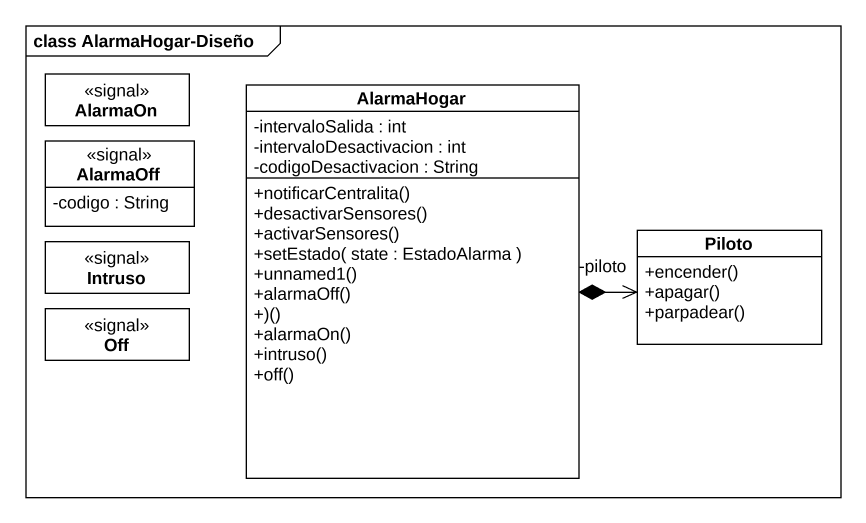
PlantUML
@startuml
mainframe class AlarmaHogar-Diseño
hide circle
hide empty members
skinparam classAttributeIconSize 0
class AlarmaOn <<signal>>
class AlarmaOff <<signal>> {
  -codigo : String
}
class AlarmaHogar {
  -intervaloSalida : int
  -intervaloDesactivacion : int
  -codigoDesactivacion : String
  +notificarCentralita()
  +desactivarSensores()
  +activarSensores()
  +setEstado( state : EstadoAlarma )
  +unnamed1()
  +alarmaOff()
  +)()
  +alarmaOn()
  +intruso()
  +off()
}
class Intruso <<signal>>
class Piloto {
  +encender()
  +apagar()
  +parpadear()
}
class Off <<signal>>
AlarmaHogar *-right-> "-piloto" Piloto
@enduml
